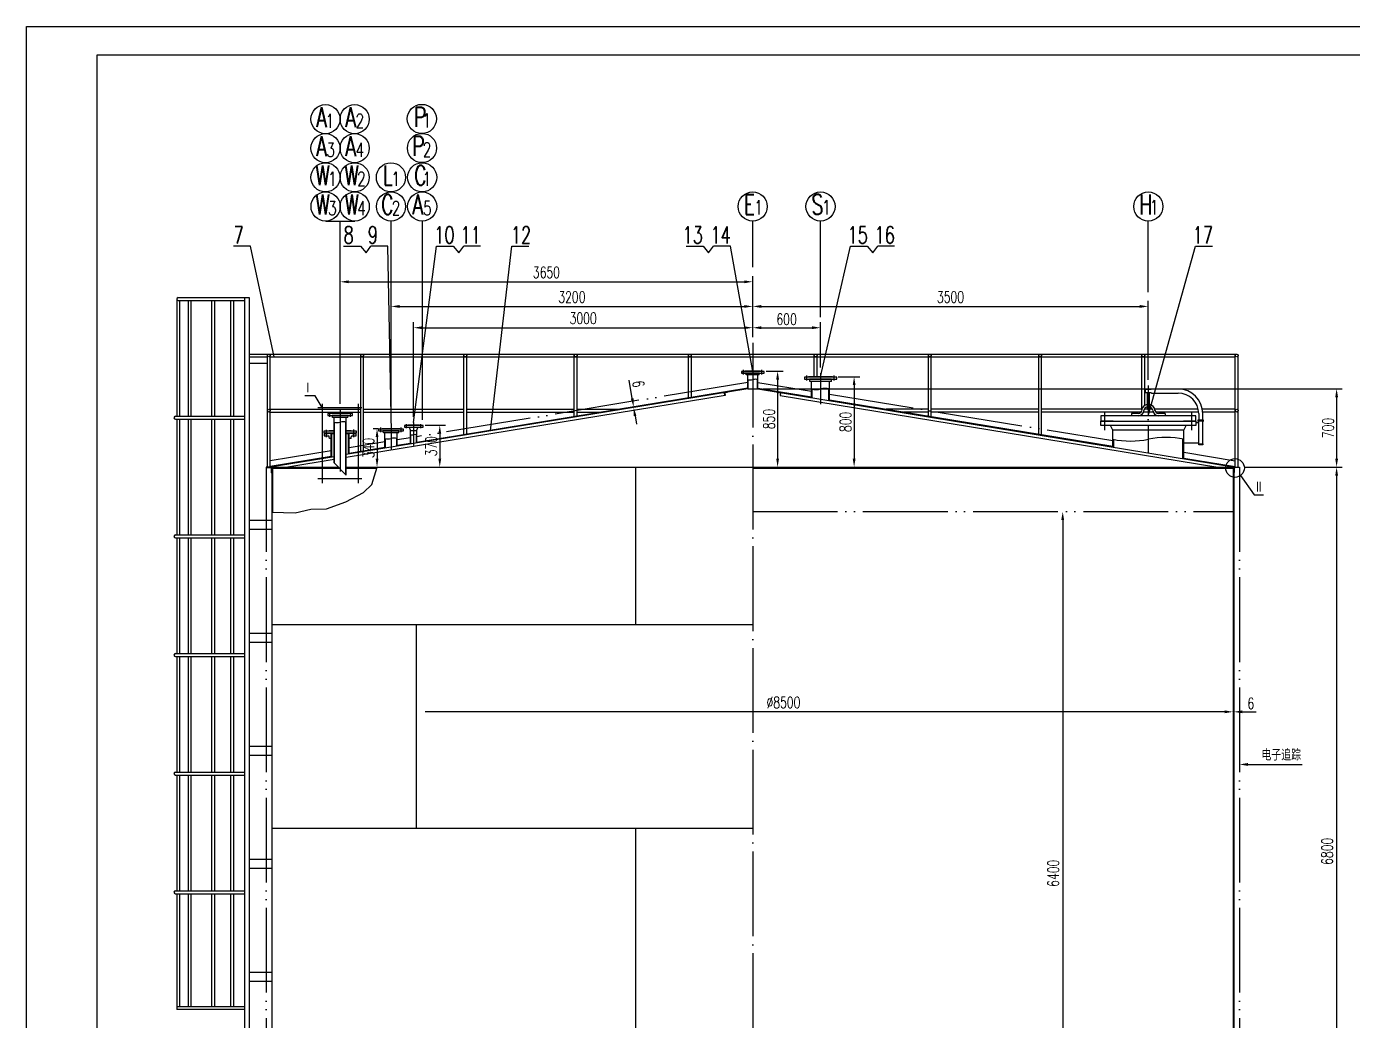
# Model space of a CAD drawing. Extents: x -6977 to 14023, y -4726 to 10124.
# Drawn here: x -6977 to 4755, y 1328 to 10124 of the extents above; entities that cross this region are included whole.
import ezdxf

# ---------------------------------------------------------------- set-up
doc = ezdxf.new("R2010")
doc.units = 0
doc.header["$LTSCALE"] = 25
doc.header["$MEASUREMENT"] = 0
for name, pattern in [('DASHDOT-M', [36, 30, -3, 0, -3]), ('DASHDOT-S', [14, 10, -2, 0, -2]), ('DIVIDE-M', [39, 30, -3, 0, -3, 0, -3])]:
    doc.linetypes.add(name, pattern=pattern)
doc.layers.get('0').update_dxf_attribs({"linetype": 'CONTINUOUS'})
for name, color, linetype in [('CDR_DWG1', 4, 'CONTINUOUS'), ('CDR_DWG2', 2, 'CONTINUOUS'), ('CDR_DWG3', 1, 'DASHDOT-M'), ('CDR_DWG4', 3, 'DIVIDE-M'), ('CDR_TEXT', 7, 'CONTINUOUS')]:
    doc.layers.add(name, color=color, linetype=linetype)
doc.styles.add('HZ', font='ROMANS.shx', dxfattribs={"width": 0.7, "height": 100, "bigfont": 'HZ.shx'})

msp = doc.modelspace()

# ---------------------------------------------------------------- linework, layer by layer
for p, q in [((-4172, 8179), (-4022, 8179)), ((-4022, 8179), (-3973, 8121)), ((-3973, 8121), (-3930, 8179)), ((-3552, 6620), (-3351, 8179)), ((-3351, 8179), (-3201, 8179)), ((-3201, 8179), (-3153, 8121)), ((-3153, 8121), (-3109, 8179)), ((-2959, 8179), (-3109, 8179)), ((-2873, 6550), (-2684, 8179)), ((-2684, 8179), (-2534, 8179)), ((-1140, 8179), (-990, 8179)), ((-990, 8179), (-942, 8121)), ((-942, 8121), (-898, 8179)), ((48, 7025), (312, 8179)), ((312, 8179), (462, 8179)), ((462, 8179), (510, 8121)), ((510, 8121), (554, 8179)), ((704, 8179), (554, 8179)), ((2948, 6680), (3366, 8179)), ((3366, 8179), (3516, 8179)), ((-4202, 6784), (-4202, 7915)), ((-4127, 7865), (-627, 7865)), ((-552, 7374), (-552, 7915)), ((-3752, 6644), (-3752, 7697)), ((-3677, 7647), (-627, 7647)), ((-552, 7374), (-552, 7697)), ((-552, 7374), (-552, 7697)), ((-477, 7647), (2873, 7647)), ((2948, 6996), (2948, 7697)), ((-3552, 6670), (-3552, 7508)), ((-552, 7374), (-552, 7508)), ((-552, 7374), (-552, 7508)), ((48, 7107), (48, 7508)), ((-3477, 7458), (-627, 7458)), ((-477, 7458), (-27, 7458)), ((-433, 7075), (-282, 7075)), ((-1618, 6832), (-1645, 6993)), ((-332, 7000), (-332, 6300)), ((204, 7025), (395, 7025)), ((345, 6950), (345, 6300)), ((-461, 6918), (4664, 6918)), ((4614, 6843), (4614, 6300)), ((-1605, 6752), (-1606, 6758)), ((-3451, 6595), (-3271, 6595)), ((-1593, 6678), (-1581, 6604)), ((-3865, 6565), (-3911, 6565)), ((-3876, 6490), (-3876, 6300)), ((-3321, 6520), (-3321, 6300)), ((-3922, 6072), (-3876, 6225)), ((3804, 6225), (4664, 6225)), ((3804, 6225), (4664, 6225)), ((4614, 6150), (4614, -500)), ((-4153, 5918), (-3996, 6001)), ((-3996, 6001), (-3922, 6072)), ((-4324, 5857), (-4153, 5918)), ((-4808, 5827), (-4601, 5820)), ((-4601, 5820), (-4462, 5852)), ((-4462, 5852), (-4324, 5857)), ((2191, 5756), (2191, -494)), ((3623, 4059), (-3451, 4059)), ((3698, 4059), (3704, 4059)), ((3779, 4059), (3903, 4059)), ((3829, 3594), (4308, 3594))]:
    msp.add_line(p, q)
msp.add_lwpolyline([(-6977, -4726), (-6977, 10124), (14023, 10124), (14023, -4726)], close=True)
at = {"color": 4}
msp.add_lwpolyline([(-6352, -4476), (-6352, 9874), (13773, 9874), (13773, -4476)], close=True, dxfattribs=at)
for points in [[(-4786, 7200), (-4995, 8179), (-5145, 8179)], [(-3749, 6538), (-3780, 8179), (-3930, 8179)], [(-552, 7072), (-748, 8179), (-898, 8179)]]:
    msp.add_lwpolyline(points)
for points in [[(-4127, 7877), (-4127, 7852), (-4202, 7865)], [(-627, 7877), (-627, 7852), (-552, 7865)], [(-3677, 7659), (-3677, 7634), (-3752, 7647)], [(-627, 7659), (-627, 7634), (-552, 7647)], [(-477, 7659), (-477, 7634), (-552, 7647)], [(2873, 7659), (2873, 7634), (2948, 7647)], [(-3477, 7471), (-3477, 7446), (-3552, 7458)], [(-627, 7471), (-627, 7446), (-552, 7458)], [(-477, 7471), (-477, 7446), (-552, 7458)], [(-27, 7471), (-27, 7446), (48, 7458)], [(-344, 7000), (-319, 7000), (-332, 7075)], [(333, 6950), (358, 6950), (345, 7025)], [(-1606, 6834), (-1630, 6830), (-1606, 6758)], [(4602, 6843), (4627, 6843), (4614, 6918)], [(-1581, 6680), (-1605, 6676), (-1605, 6752)], [(-3333, 6520), (-3308, 6520), (-3321, 6595)], [(-3888, 6490), (-3863, 6490), (-3876, 6565)], [(-3888, 6300), (-3863, 6300), (-3876, 6225)], [(-3333, 6300), (-3308, 6300), (-3321, 6225)], [(-344, 6300), (-319, 6300), (-332, 6225)], [(333, 6300), (358, 6300), (345, 6225)], [(4602, 6300), (4627, 6300), (4614, 6225)], [(4602, 6150), (4627, 6150), (4614, 6225)], [(2178, 5756), (2203, 5756), (2191, 5831)], [(3623, 4072), (3623, 4047), (3698, 4059)], [(3779, 4072), (3779, 4047), (3704, 4059)], [(3829, 3606), (3829, 3581), (3754, 3594)]]:
    msp.add_solid(points)
at = {"layer": 'CDR_DWG1'}
for p, q in [((-5648, 7712), (-5648, 6675)), ((-5635, 7725), (-5008, 7725)), ((-5635, 7700), (-5048, 7700)), ((-5623, 7700), (-5623, 6675)), ((-5548, 7700), (-5548, 6675)), ((-5523, 7700), (-5523, 6675)), ((-5339, 7700), (-5339, 6675)), ((-5314, 7700), (-5314, 6675)), ((-5171, 7700), (-5171, 6675)), ((-5146, 7700), (-5146, 6675)), ((-5048, 7725), (-5048, -325)), ((-5008, 7725), (-5008, -325)), ((-5008, 7225), (3730, 7225)), ((-5008, 7200), (-4846, 7200)), ((-4846, 6225), (-4846, 7212)), ((-4821, 6225), (-4821, 7212)), ((-4821, 7200), (3718, 7200)), ((-4020, 6362), (-4020, 7212)), ((-3995, 6366), (-3995, 7212)), ((-3107, 6512), (-3107, 7212)), ((-3082, 6516), (-3082, 7212)), ((-2131, 6672), (-2131, 7212)), ((-2106, 6676), (-2106, 7212)), ((-1120, 6838), (-1120, 7212)), ((-1095, 6842), (-1095, 7212)), ((-8, 7025), (-8, 7212)), ((17, 7025), (17, 7212)), ((1003, 6676), (1003, 7212)), ((1028, 6672), (1028, 7212)), ((1979, 6516), (1979, 7212)), ((2004, 6512), (2004, 7212)), ((2892, 6737), (2892, 7212)), ((2917, 6770), (2917, 7212)), ((3718, 6225), (3718, 7212)), ((3743, 6225), (3743, 7212)), ((-5008, 7145), (-4846, 7145)), ((-452, 7072), (-652, 7072)), ((-652, 7072), (-652, 7055)), ((-652, 7055), (-452, 7055)), ((-611, 7055), (-652, 7055)), ((-483, 7075), (-621, 7075)), ((-621, 7075), (-621, 7072)), ((-493, 7055), (-611, 7055)), ((-609, 7041), (-611, 7055)), ((-494, 7041), (-609, 7041)), ((-596, 6917), (-596, 7041)), ((-507, 7041), (-596, 7041)), ((-507, 6917), (-507, 7041)), ((-494, 7041), (-493, 7055)), ((-493, 7055), (-452, 7055)), ((-483, 7072), (-483, 7075)), ((-452, 7055), (-452, 7072)), ((-596, 6924), (-3523, 6444)), ((-592, 6918), (-592, 7000)), ((-511, 6918), (-511, 7000)), ((-507, 6924), (-31, 6846)), ((191, 7022), (-94, 7022)), ((-94, 7022), (-94, 7003)), ((-94, 7003), (191, 7003)), ((154, 7025), (-58, 7025)), ((-58, 7025), (-58, 7022)), ((146, 7003), (-49, 7003)), ((-47, 6981), (-48, 6996)), ((144, 6981), (-47, 6981)), ((-31, 6839), (-31, 6981)), ((128, 6981), (-31, 6981)), ((128, 6813), (128, 6981)), ((144, 6981), (145, 6996)), ((154, 7022), (154, 7025)), ((191, 7003), (191, 7022)), ((-596, 6917), (-4148, 6335)), ((-795, 6860), (-4148, 6310)), ((-596, 6917), (-507, 6917)), ((-507, 6917), (3717, 6225)), ((-309, 6860), (3562, 6225)), ((-27, 6839), (-27, 6916)), ((123, 6814), (123, 6916)), ((128, 6819), (2633, 6409)), ((2971, 6911), (2921, 6911)), ((2921, 6911), (2921, 6885)), ((2921, 6885), (2971, 6885)), ((2938, 6885), (2938, 6745)), ((2958, 6745), (2958, 6885)), ((2976, 6916), (2971, 6911)), ((2971, 6885), (2976, 6880)), ((3212, 6916), (2976, 6916)), ((2976, 6880), (3212, 6880)), ((-4821, 6737), (-4020, 6737)), ((-4821, 6712), (-4020, 6712)), ((-4092, 6698), (-4312, 6698)), ((-4312, 6698), (-4312, 6681)), ((-4123, 6701), (-4281, 6701)), ((-4281, 6701), (-4281, 6698)), ((-4123, 6698), (-4123, 6701)), ((-4092, 6681), (-4092, 6698)), ((-3995, 6737), (-3107, 6737)), ((-3995, 6712), (-3107, 6712)), ((-3082, 6737), (-2131, 6737)), ((-3082, 6712), (-2131, 6712)), ((-2106, 6737), (-1732, 6737)), ((-2106, 6712), (-1884, 6712)), ((1003, 6737), (629, 6737)), ((1003, 6712), (781, 6712)), ((1979, 6737), (1028, 6737)), ((1979, 6712), (1028, 6712)), ((2892, 6737), (2004, 6737)), ((2892, 6712), (2004, 6712)), ((2798, 6700), (2798, 6680)), ((2860, 6700), (2798, 6700)), ((2991, 6712), (2906, 6712)), ((2984, 6737), (2913, 6737)), ((3390, 6737), (3005, 6737)), ((3394, 6712), (3013, 6712)), ((3098, 6700), (3037, 6700)), ((3098, 6700), (3098, 6680)), ((3394, 6698), (3394, 6641)), ((3718, 6737), (3427, 6737)), ((3718, 6712), (3430, 6712)), ((3430, 6641), (3430, 6698)), ((-5660, 6675), (-5048, 6675)), ((-5660, 6650), (-5048, 6650)), ((-5648, 6650), (-5648, 5625)), ((-5623, 6650), (-5623, 5625)), ((-5548, 6650), (-5548, 5625)), ((-5523, 6650), (-5523, 5625)), ((-5339, 6650), (-5339, 5625)), ((-5314, 6650), (-5314, 5625)), ((-5171, 6650), (-5171, 5625)), ((-5146, 6650), (-5146, 5625)), ((-4312, 6681), (-4092, 6681)), ((-4132, 6681), (-4272, 6681)), ((-4270, 6663), (-4271, 6676)), ((-4133, 6663), (-4270, 6663)), ((-4256, 6263), (-4256, 6663)), ((-4148, 6663), (-4256, 6663)), ((-4252, 6259), (-4252, 6623)), ((-4152, 6159), (-4152, 6623)), ((-4148, 6155), (-4148, 6663)), ((-4133, 6663), (-4132, 6676)), ((-3469, 6592), (-3634, 6592)), ((-3634, 6592), (-3634, 6577)), ((-3634, 6577), (-3469, 6577)), ((-3501, 6595), (-3603, 6595)), ((-3603, 6595), (-3603, 6592)), ((-3580, 6553), (-3588, 6574)), ((-3523, 6553), (-3515, 6574)), ((-3501, 6592), (-3501, 6595)), ((-3469, 6577), (-3469, 6592)), ((3368, 6680), (2528, 6680)), ((2528, 6680), (2528, 6634)), ((2528, 6634), (2633, 6634)), ((2528, 6592), (2528, 6631)), ((2528, 6631), (3368, 6631)), ((2614, 6592), (2528, 6592)), ((3368, 6592), (2528, 6592)), ((2633, 6553), (2614, 6592)), ((2633, 6634), (2636, 6631)), ((2636, 6631), (3260, 6631)), ((3260, 6631), (3263, 6634)), ((3263, 6634), (3368, 6634)), ((3263, 6553), (3283, 6592)), ((3368, 6634), (3368, 6680)), ((3368, 6631), (3368, 6592)), ((3368, 6621), (3392, 6621)), ((3437, 6641), (3387, 6641)), ((3387, 6641), (3387, 6631)), ((3387, 6631), (3392, 6631)), ((3392, 6631), (3392, 6431)), ((3432, 6631), (3392, 6631)), ((3432, 6431), (3432, 6631)), ((3432, 6631), (3437, 6631)), ((3437, 6631), (3437, 6641)), ((-4344, 6545), (-4256, 6545)), ((-4344, 6526), (-4344, 6545)), ((-4256, 6526), (-4344, 6526)), ((-4344, 6520), (-4344, 6501)), ((-4308, 6520), (-4344, 6520)), ((-4344, 6501), (-4306, 6501)), ((-4308, 6523), (-4308, 6526)), ((-4308, 6523), (-4308, 6520)), ((-4256, 6523), (-4308, 6523)), ((-4256, 6545), (-4299, 6545)), ((-4297, 6479), (-4298, 6494)), ((-4281, 6479), (-4297, 6479)), ((-4277, 6520), (-4282, 6523)), ((-4281, 6313), (-4281, 6523)), ((-4256, 6520), (-4281, 6520)), ((-4277, 6314), (-4277, 6520)), ((-4104, 6545), (-4148, 6545)), ((-4148, 6545), (-4059, 6545)), ((-4059, 6526), (-4148, 6526)), ((-4096, 6523), (-4148, 6523)), ((-4122, 6520), (-4148, 6520)), ((-4127, 6520), (-4122, 6523)), ((-4127, 6338), (-4127, 6520)), ((-4122, 6339), (-4122, 6523)), ((-4106, 6479), (-4122, 6479)), ((-4106, 6479), (-4105, 6494)), ((-4097, 6501), (-4059, 6501)), ((-4096, 6526), (-4096, 6523)), ((-4096, 6520), (-4096, 6523)), ((-4059, 6520), (-4096, 6520)), ((-4059, 6545), (-4059, 6526)), ((-4059, 6501), (-4059, 6520)), ((-3642, 6562), (-3862, 6562)), ((-3862, 6562), (-3862, 6545)), ((-3862, 6545), (-3642, 6545)), ((-3673, 6565), (-3831, 6565)), ((-3831, 6565), (-3831, 6562)), ((-3682, 6545), (-3822, 6545)), ((-3820, 6527), (-3821, 6539)), ((-3683, 6527), (-3820, 6527)), ((-3806, 6391), (-3806, 6527)), ((-3698, 6527), (-3806, 6527)), ((-3802, 6392), (-3802, 6478)), ((-3702, 6408), (-3702, 6478)), ((-3698, 6409), (-3698, 6527)), ((-3683, 6527), (-3682, 6539)), ((-3673, 6562), (-3673, 6565)), ((-3642, 6545), (-3642, 6562)), ((-3580, 6545), (-3580, 6553)), ((-3580, 6428), (-3580, 6545)), ((-3523, 6545), (-3580, 6545)), ((-3577, 6429), (-3577, 6511)), ((-3527, 6437), (-3527, 6511)), ((-3523, 6545), (-3523, 6553)), ((-3523, 6437), (-3523, 6545)), ((2633, 6402), (2633, 6553)), ((3263, 6553), (2633, 6553)), ((2643, 6401), (2643, 6471)), ((3253, 6301), (3253, 6471)), ((3263, 6299), (3263, 6553)), ((-3806, 6397), (-4122, 6345)), ((-3580, 6434), (-3698, 6415)), ((3263, 6441), (3392, 6441)), ((3392, 6431), (3432, 6431)), ((3394, 6421), (3394, 6431)), ((3430, 6421), (3394, 6421)), ((3430, 6431), (3430, 6421)), ((-4281, 6319), (-4821, 6231)), ((-4820, 6225), (-4821, 6231)), ((-4256, 6317), (-4820, 6225)), ((-4808, 6225), (-4808, -569)), ((-4808, 6225), (-4217, 6225)), ((-4802, 6215), (-4808, 6225)), ((-4256, 6292), (-4665, 6225)), ((-4148, 6155), (-4256, 6263)), ((-4148, 6225), (3704, 6225)), ((-1587, 4831), (-1587, 6225)), ((3263, 6305), (3718, 6231)), ((3698, 6215), (3704, 6225)), ((3704, 6225), (3704, 354)), ((3717, 6225), (3718, 6231)), ((-4808, 6215), (-4207, 6215)), ((-4802, 6215), (-4802, 5827)), ((-4148, 6215), (-3879, 6215)), ((-552, 6215), (3704, 6215)), ((3698, 6215), (3698, 354)), ((-5008, 5755), (-4808, 5755)), ((-5008, 5675), (-4808, 5675)), ((-5660, 5625), (-5048, 5625)), ((-5660, 5600), (-5048, 5600)), ((-5648, 5600), (-5648, 4575)), ((-5623, 5600), (-5623, 4575)), ((-5548, 5600), (-5548, 4575)), ((-5523, 5600), (-5523, 4575)), ((-5339, 5600), (-5339, 4575)), ((-5314, 5600), (-5314, 4575)), ((-5171, 5600), (-5171, 4575)), ((-5146, 5600), (-5146, 4575)), ((-4808, 4831), (-552, 4831)), ((-3526, 3031), (-3526, 4831)), ((-5008, 4755), (-4808, 4755)), ((-5008, 4675), (-4808, 4675)), ((-5660, 4575), (-5048, 4575)), ((-5660, 4550), (-5048, 4550)), ((-5648, 4550), (-5648, 3525)), ((-5623, 4550), (-5623, 3525)), ((-5548, 4550), (-5548, 3525)), ((-5523, 4550), (-5523, 3525)), ((-5339, 4550), (-5339, 3525)), ((-5314, 4550), (-5314, 3525)), ((-5171, 4550), (-5171, 3525)), ((-5146, 4550), (-5146, 3525)), ((-5008, 3755), (-4808, 3755)), ((-5008, 3675), (-4808, 3675)), ((-5660, 3525), (-5048, 3525)), ((-5660, 3500), (-5048, 3500)), ((-5648, 3500), (-5648, 2475)), ((-5623, 3500), (-5623, 2475)), ((-5548, 3500), (-5548, 2475)), ((-5523, 3500), (-5523, 2475)), ((-5339, 3500), (-5339, 2475)), ((-5314, 3500), (-5314, 2475)), ((-5171, 3500), (-5171, 2475)), ((-5146, 3500), (-5146, 2475)), ((-4808, 3031), (-552, 3031)), ((-1587, 1231), (-1587, 3031)), ((-5008, 2755), (-4808, 2755)), ((-5008, 2675), (-4808, 2675)), ((-5660, 2475), (-5048, 2475)), ((-5660, 2450), (-5048, 2450)), ((-5648, 2450), (-5648, 1425)), ((-5623, 2450), (-5623, 1450)), ((-5548, 2450), (-5548, 1450)), ((-5523, 2450), (-5523, 1450)), ((-5339, 2450), (-5339, 1450)), ((-5314, 2450), (-5314, 1450)), ((-5171, 2450), (-5171, 1450)), ((-5146, 2450), (-5146, 1450)), ((-5008, 1755), (-4808, 1755)), ((-5008, 1675), (-4808, 1675)), ((-5048, 1450), (-5648, 1450)), ((-5048, 1425), (-5648, 1425))]:
    msp.add_line(p, q, dxfattribs=at)
for points in [[(-802, 6884), (-777, 6888), (-776, 6885), (-795, 6882, 0.414214), (-798, 6878), (-795, 6860), (-798, 6859)], [(-302, 6884), (-326, 6888), (-327, 6885), (-308, 6882, -0.414214), (-306, 6878), (-309, 6860), (-306, 6859)], [(-4808, 6225), (-4858, 6225), (-4858, 6225, 0.414214), (-4853, 6220), (-4818, 6220, -0.414214), (-4813, 6215), (-4813, 6180, 0.414214), (-4808, 6175), (-4808, 6175)], [(3704, 6225), (3754, 6225), (3754, 6225, -0.414214), (3749, 6220), (3714, 6220, 0.414214), (3709, 6215), (3709, 6180, -0.414214), (3704, 6175), (3704, 6175)]]:
    msp.add_lwpolyline(points, format="xyb", close=True, dxfattribs=at)
for centre in [(-4833, 7212), (-4007, 7212), (-3095, 7212), (-2118, 7212), (-1108, 7212), (5, 7212), (1015, 7212), (1991, 7212), (2904, 7212), (3730, 7212), (-4833, 6725), (3730, 6725)]:
    msp.add_circle(centre, 12.5, dxfattribs=at)
for centre, radius, start, end in [((-5635, 7712), 12.5, 90, 270), ((-56, 6995), 8, 6, 90), ((153, 6995), 8, 90, 174), ((3212, 6698), 218, 360, 90), ((3212, 6698), 182, 360, 90), ((2860, 6730), 30, 270, 353.7056), ((2860, 6730), 50, 270, 353.7056), ((2948, 6720), 59.5, 99.682, 173.7056), ((2948, 6720), 39.5, 104.68, 173.7056), ((2948, 6745), 10, 180, 0), ((2948, 6720), 59.5, 6.2944, 80.318), ((2948, 6720), 39.5, 6.2944, 75.32), ((3037, 6730), 50, 186.2944, 270), ((3037, 6730), 30, 186.2944, 270), ((-5660, 6662), 12.5, 90, 270), ((-4277, 6675), 6, 6, 90), ((-4126, 6675), 6, 90, 174), ((-3593, 6572), 5, 21.5953, 90), ((-3510, 6572), 5, 90, 158.4047), ((-4306, 6493), 8, 6, 90), ((-4097, 6493), 8, 90, 174), ((-3827, 6539), 6, 6, 90), ((-3676, 6539), 6, 90, 174), ((-5660, 5612), 12.5, 90, 270), ((-5660, 4562), 12.5, 90, 270), ((-5660, 3512), 12.5, 90, 270), ((-5660, 2462), 12.5, 90, 270)]:
    msp.add_arc(centre, radius, start, end, dxfattribs=at)
at = {"layer": 'CDR_DWG2'}
for p, q in [((-4330, 8402), (-4073, 8402)), ((-4202, 7398), (-4202, 8402)), ((-3752, 6644), (-3752, 8401)), ((-3475, 6644), (-3475, 8401)), ((-552, 7995), (-552, 8401)), ((48, 7553), (48, 8401)), ((2948, 7774), (2948, 8401)), ((-4424, 6855), (-4516, 6855)), ((-4362, 6751), (-4424, 6855)), ((3763, 6150), (3885, 5979)), ((3885, 5979), (3967, 5979))]:
    msp.add_line(p, q, dxfattribs=at)
for centre, radius in [((-4332, 9304), 129), ((-4074, 9304), 129), ((-3479, 9306), 129), ((-4332, 9047), 129), ((-4074, 9047), 129), ((-3478, 9048), 129), ((-4332, 8789), 129), ((-4074, 8789), 129), ((-3753, 8789), 129), ((-3477, 8789), 129), ((-4331, 8531), 129), ((-4073, 8531), 129), ((-3752, 8531), 129), ((-3476, 8531), 129), ((-552, 8531), 129), ((48, 8531), 129), ((2948, 8531), 129), ((3715, 6217), 83)]:
    msp.add_circle(centre, radius, dxfattribs=at)
at = {"layer": 'CDR_DWG3', "linetype": 'DASHDOT-M'}
for p, q in [((-552, 7324), (-552, -850)), ((48, 7057), (48, 6781)), ((-4202, 6734), (-4202, 6187)), ((-3752, 6594), (-3752, 6385)), ((-3552, 6620), (-3552, 6416))]:
    msp.add_line(p, q, dxfattribs=at)
at = {"layer": 'CDR_DWG3', "linetype": 'DASHDOT-S'}
for p, q in [((-632, 7045), (-632, 7085)), ((-472, 7045), (-472, 7085)), ((-72, 6992), (-72, 7036)), ((168, 6992), (168, 7036)), ((2948, 6946), (2948, 6284)), ((-4292, 6671), (-4292, 6711)), ((-4112, 6671), (-4112, 6711)), ((2563, 6553), (2563, 6709)), ((2563, 6553), (2563, 6709)), ((3333, 6553), (3333, 6709)), ((3333, 6553), (3333, 6709)), ((-3842, 6535), (-3842, 6575)), ((-3662, 6535), (-3662, 6575)), ((-3614, 6568), (-3614, 6604)), ((-3489, 6568), (-3489, 6604)), ((-4322, 6490), (-4322, 6554)), ((-4082, 6490), (-4082, 6557))]:
    msp.add_line(p, q, dxfattribs=at)
at = {"layer": 'CDR_DWG4', "linetype": 'DIVIDE-M'}
for p, q in [((-596, 6974), (-3523, 6494)), ((-507, 6974), (-31, 6896)), ((128, 6870), (2633, 6459)), ((-4399, 6751), (-4009, 6751)), ((-4362, 6785), (-4362, 6084)), ((-4043, 6785), (-4043, 6084)), ((-3580, 6485), (-3698, 6466)), ((-4281, 6370), (-4821, 6281)), ((-3806, 6448), (-4122, 6396)), ((3263, 6356), (3718, 6281)), ((-4858, 6225), (-4858, -569)), ((3754, 6225), (3754, 354)), ((-4399, 6124), (-4009, 6124)), ((-552, 5831), (3698, 5831))]:
    msp.add_line(p, q, dxfattribs=at)
at = {"layer": 'CDR_TEXT'}
for centre, radius, start, end in [((-574, 7104), 107, 257.9753, 282.0247), ((-529, 6895), 107, 77.9753, 102.0247), ((9, 7103), 191, 257.9753, 282.0247), ((88, 6730), 191, 77.9753, 102.0247), ((-4229, 6750), 130, 257.9753, 282.0247), ((-4175, 6496), 130, 77.9753, 102.0247), ((-3779, 6605), 130, 257.9753, 282.0247), ((-3725, 6351), 130, 77.9753, 102.0247), ((-3566, 6578), 68.4, 257.9753, 282.0247), ((-3537, 6444), 68.4, 77.9753, 102.0247), ((2791, 7211), 756, 257.9753, 282.0247), ((3106, 5732), 756, 77.9753, 102.0247)]:
    msp.add_arc(centre, radius, start, end, dxfattribs=at)

# ---------------------------------------------------------------- texts
at = {"char_height": 100, "attachment_point": 5, "style": 'HZ'}
for s, insert in [('3650', (-2377, 7948)), ('3200', (-2152, 7730)), ('3500', (1198, 7730)), ('3000', (-2052, 7542)), ('\\A1;600', (-252, 7533)), ('%%c8500', (-280, 4142)), ('\\A1;6', (3855, 4134)), ('电子追踪', (4124, 3678))]:
    msp.add_mtext(s, dxfattribs=dict(at, insert=insert))
for s, insert, rotation in [('\\A1;6', (-1563, 6961), 279.314), ('\\A1;850', (-407, 6650), 90), ('\\A1;800', (270, 6625), 90), ('700', (4539, 6571), 90), ('\\A1;340', (-3951, 6395), 90), ('\\A1;370', (-3396, 6410), 90), ('6800', (4531, 2825), 90), ('6400', (2107, 2631), 90)]:
    msp.add_mtext(s, dxfattribs=dict(at, insert=insert, rotation=rotation))
at = {"layer": 'CDR_DWG1', "style": 'HZ', "width": 0.7}
for s, p in [('7', (-5145, 8204)), ('8', (-4172, 8204)), ('9', (-3958, 8204)), ('10', (-3370, 8204)), ('11', (-3137, 8204)), ('12', (-2692, 8204)), ('13', (-1173, 8204)), ('14', (-926, 8204)), ('15', (287, 8204)), ('16', (526, 8204)), ('17', (3341, 8204))]:
    msp.add_text(s, height=150, dxfattribs=at).set_placement(p)
at = {"layer": 'CDR_DWG2', "style": 'HZ', "width": 0.7}
for s, height, p in [('A', 175, (-4414, 9234)), ('A', 175, (-4157, 9234)), ('P', 175, (-3550, 9236)), ('A', 175, (-4414, 8977)), ('A', 175, (-4157, 8977)), ('P', 175, (-3566, 8978)), ('W', 175, (-4421, 8719)), ('W', 175, (-4164, 8719)), ('L', 175, (-3825, 8719)), ('C', 175, (-3548, 8719)), ('W', 175, (-4421, 8461)), ('W', 175, (-4163, 8461)), ('C', 175, (-3840, 8461)), ('A', 175, (-3563, 8461)), ('E', 175, (-632, 8461)), ('1', 125, (-538, 8461)), ('S', 175, (-32, 8461)), ('1', 125, (62, 8461)), ('H', 175, (2868, 8461)), ('1', 125, (2962, 8461))]:
    msp.add_text(s, height=height, dxfattribs=at).set_placement(p)
at = {"layer": 'CDR_DWG2', "attachment_point": 5, "style": 'HZ'}
for s, insert, char_height in [('1', (-4293, 9290), 125), ('2', (-4028, 9290), 125), ('1', (-3437, 9292), 125), ('3', (-4286, 9033), 125), ('4', (-4028, 9033), 125), ('2', (-3434, 9034), 125), ('1', (-4272, 8775), 125), ('2', (-4014, 8775), 125), ('1', (-3711, 8775), 125), ('1', (-3435, 8775), 125), ('3', (-4271, 8517), 125), ('4', (-4013, 8517), 125), ('2', (-3708, 8517), 125), ('5', (-3431, 8517), 125), ('Ⅰ', (-4487, 6926), 100), ('Ⅱ', (3926, 6048), 100)]:
    msp.add_mtext(s, dxfattribs=dict(at, insert=insert, char_height=char_height))

doc.saveas('drawing.dxf')
